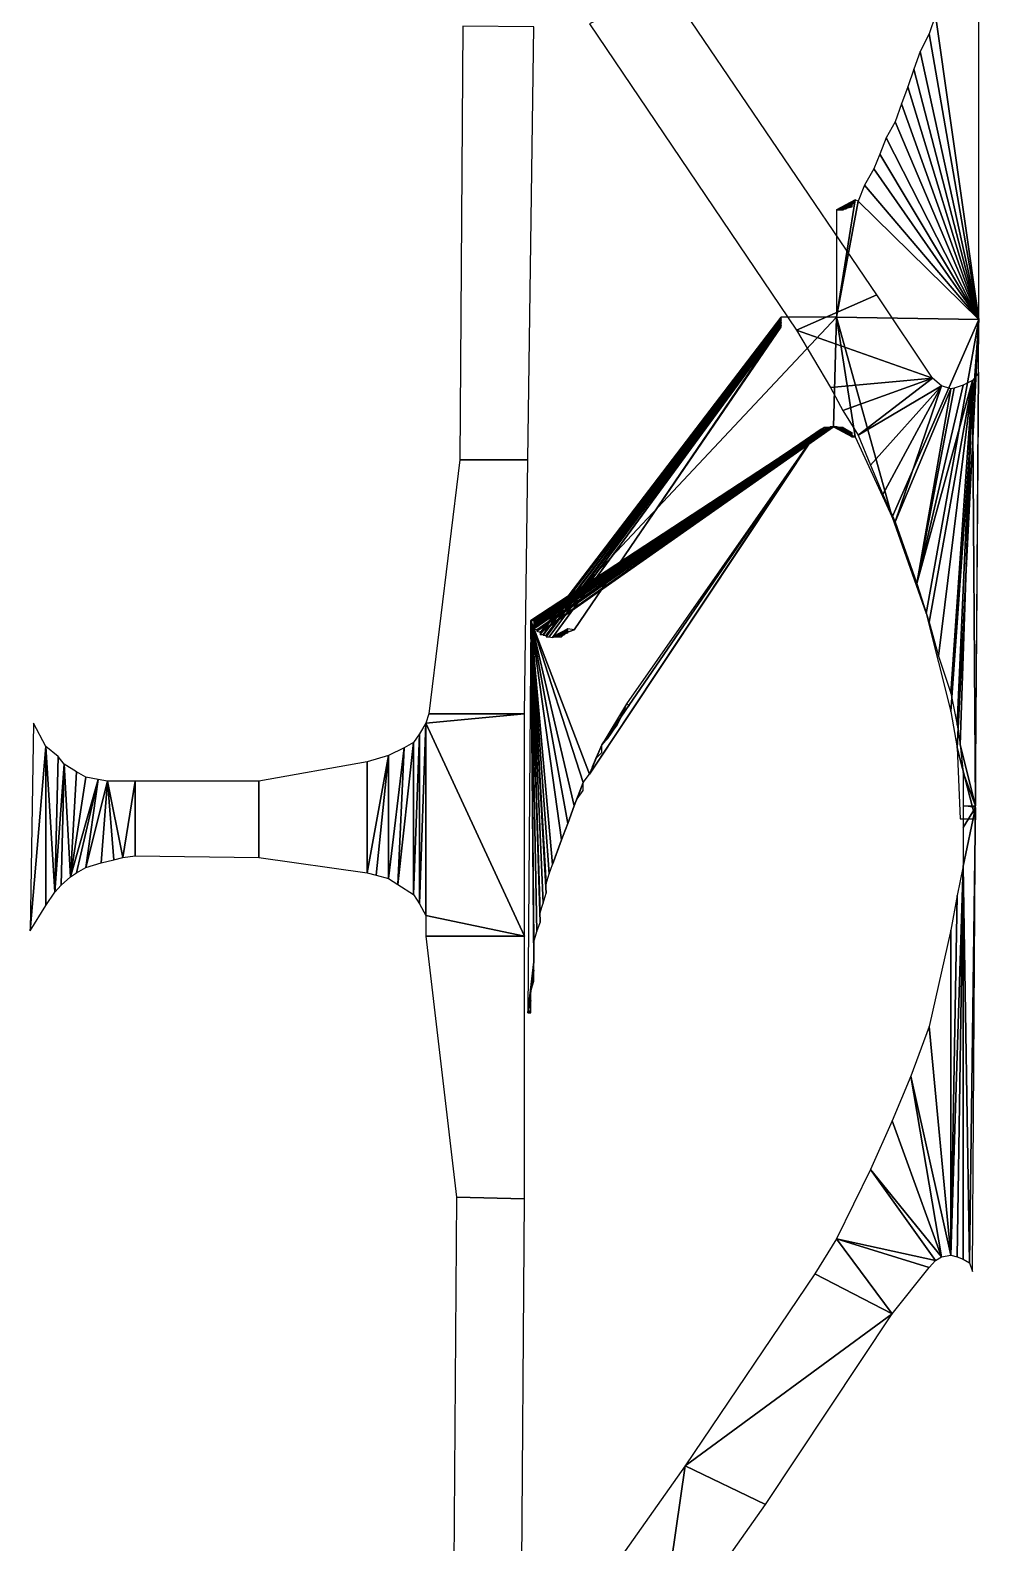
# Model space of a CAD drawing. Extents: x -35426928 to -35396732, y 11996534 to 12011444.
# Drawn here: x -35407484 to -35406256, y 12003824 to 12005782 of the extents above; entities that cross this region are included whole.
import ezdxf

# ---------------------------------------------------------------- set-up
doc = ezdxf.new("R2010")
doc.units = 0

msp = doc.modelspace()

# ---------------------------------------------------------------- linework, layer by layer
at = {"layer": 'mg_to_dxf', "color": 52}
for points in [[(-35406256, 12005408), (-35406256, 12005408), (-35406256, 12005888), (-35406312, 12005802)], [(-35406760, 12005791), (-35406492, 12005394), (-35406388, 12005440), (-35406660, 12005841)], [(-35406320, 12005778), (-35406320, 12005778), (-35406256, 12005408), (-35406312, 12005802)], [(-35406924, 12005788), (-35406928, 12005226), (-35406840, 12005226), (-35406832, 12005787)], [(-35406332, 12005755), (-35406332, 12005755), (-35406256, 12005408), (-35406320, 12005778)], [(-35406340, 12005732), (-35406340, 12005732), (-35406256, 12005408), (-35406332, 12005755)], [(-35406256, 12005408), (-35406256, 12005408), (-35406340, 12005732), (-35406348, 12005709)], [(-35406356, 12005687), (-35406356, 12005687), (-35406256, 12005408), (-35406348, 12005709)], [(-35406364, 12005664), (-35406364, 12005664), (-35406256, 12005408), (-35406356, 12005687)], [(-35406376, 12005643), (-35406376, 12005643), (-35406256, 12005408), (-35406364, 12005664)], [(-35406256, 12005408), (-35406256, 12005408), (-35406376, 12005643), (-35406384, 12005622)], [(-35406392, 12005603), (-35406392, 12005603), (-35406256, 12005408), (-35406384, 12005622)], [(-35406404, 12005582), (-35406404, 12005582), (-35406256, 12005408), (-35406392, 12005603)], [(-35406412, 12005561), (-35406412, 12005561), (-35406256, 12005408), (-35406404, 12005582)], [(-35406412, 12005561), (-35406412, 12005561), (-35406416, 12005563), (-35406440, 12005411)], [(-35406440, 12005411), (-35406440, 12005411), (-35406416, 12005563)], [(-35406440, 12005411), (-35406440, 12005411), (-35406416, 12005563), (-35406440, 12005550)], [(-35406440, 12005550), (-35406440, 12005550), (-35406416, 12005563)], [(-35406440, 12005550), (-35406440, 12005550), (-35406440, 12005550), (-35406416, 12005563)], [(-35406440, 12005550), (-35406440, 12005550), (-35406416, 12005563)], [(-35406440, 12005550), (-35406440, 12005550), (-35406440, 12005550), (-35406416, 12005563)], [(-35406440, 12005550), (-35406440, 12005550), (-35406416, 12005561), (-35406416, 12005563)], [(-35406440, 12005550), (-35406440, 12005550), (-35406440, 12005550), (-35406416, 12005561)], [(-35406440, 12005550), (-35406440, 12005550), (-35406416, 12005561)], [(-35406440, 12005550), (-35406440, 12005550), (-35406440, 12005550), (-35406416, 12005561)], [(-35406440, 12005550), (-35406440, 12005550), (-35406416, 12005561)], [(-35406440, 12005550), (-35406440, 12005550), (-35406440, 12005550), (-35406416, 12005561)], [(-35406440, 12005550), (-35406440, 12005550), (-35406416, 12005561)], [(-35406440, 12005550), (-35406440, 12005550), (-35406436, 12005550), (-35406416, 12005561)], [(-35406440, 12005411), (-35406440, 12005411), (-35406256, 12005408), (-35406412, 12005561)], [(-35406436, 12005550), (-35406436, 12005550), (-35406416, 12005561)], [(-35406436, 12005550), (-35406436, 12005550), (-35406436, 12005550), (-35406416, 12005561)], [(-35406436, 12005550), (-35406436, 12005550), (-35406416, 12005561)], [(-35406436, 12005550), (-35406436, 12005550), (-35406436, 12005550), (-35406416, 12005561)], [(-35406436, 12005550), (-35406436, 12005550), (-35406416, 12005561)], [(-35406436, 12005550), (-35406436, 12005550), (-35406436, 12005550), (-35406416, 12005561)], [(-35406436, 12005550), (-35406436, 12005550), (-35406416, 12005561)], [(-35406436, 12005550), (-35406436, 12005550), (-35406436, 12005550), (-35406416, 12005561)], [(-35406436, 12005550), (-35406436, 12005550), (-35406416, 12005560), (-35406416, 12005561)], [(-35406436, 12005550), (-35406436, 12005550), (-35406432, 12005550), (-35406416, 12005560)], [(-35406432, 12005550), (-35406432, 12005550), (-35406416, 12005560)], [(-35406432, 12005550), (-35406432, 12005550), (-35406432, 12005550), (-35406416, 12005560)], [(-35406432, 12005550), (-35406432, 12005550), (-35406416, 12005560), (-35406420, 12005560)], [(-35406432, 12005550), (-35406432, 12005550), (-35406432, 12005550), (-35406420, 12005560)], [(-35406432, 12005550), (-35406432, 12005550), (-35406420, 12005560)], [(-35406432, 12005550), (-35406432, 12005550), (-35406432, 12005550), (-35406420, 12005560)], [(-35406432, 12005550), (-35406432, 12005550), (-35406420, 12005560)], [(-35406432, 12005550), (-35406432, 12005550), (-35406432, 12005550), (-35406420, 12005560)], [(-35406432, 12005550), (-35406432, 12005550), (-35406420, 12005560)], [(-35406432, 12005550), (-35406432, 12005550), (-35406420, 12005560), (-35406432, 12005551)], [(-35406432, 12005551), (-35406432, 12005551), (-35406420, 12005558), (-35406420, 12005560)], [(-35406432, 12005551), (-35406432, 12005551), (-35406432, 12005551), (-35406420, 12005558)], [(-35406432, 12005551), (-35406432, 12005551), (-35406432, 12005551), (-35406420, 12005558)], [(-35406432, 12005551), (-35406432, 12005551), (-35406420, 12005558)], [(-35406432, 12005551), (-35406432, 12005551), (-35406432, 12005551), (-35406420, 12005558)], [(-35406432, 12005551), (-35406432, 12005551), (-35406420, 12005558)], [(-35406432, 12005551), (-35406432, 12005551), (-35406432, 12005551), (-35406420, 12005558)], [(-35406432, 12005551), (-35406432, 12005551), (-35406420, 12005558)], [(-35406432, 12005551), (-35406432, 12005551), (-35406432, 12005551), (-35406420, 12005558)], [(-35406432, 12005551), (-35406432, 12005551), (-35406420, 12005558)], [(-35406432, 12005551), (-35406432, 12005551), (-35406432, 12005551), (-35406420, 12005558)], [(-35406432, 12005551), (-35406432, 12005551), (-35406420, 12005558)], [(-35406432, 12005551), (-35406432, 12005551), (-35406432, 12005551), (-35406420, 12005558)], [(-35406432, 12005551), (-35406432, 12005551), (-35406420, 12005558)], [(-35406432, 12005551), (-35406432, 12005551), (-35406432, 12005551), (-35406420, 12005558)], [(-35406432, 12005551), (-35406432, 12005551), (-35406420, 12005558)], [(-35406432, 12005551), (-35406432, 12005551), (-35406432, 12005551), (-35406420, 12005558)], [(-35406432, 12005551), (-35406432, 12005551), (-35406420, 12005557), (-35406420, 12005558)], [(-35406432, 12005551), (-35406432, 12005551), (-35406428, 12005551), (-35406420, 12005557)], [(-35406428, 12005551), (-35406428, 12005551), (-35406420, 12005557)], [(-35406428, 12005551), (-35406428, 12005551), (-35406428, 12005551), (-35406420, 12005557)], [(-35406428, 12005551), (-35406428, 12005551), (-35406420, 12005557)], [(-35406428, 12005551), (-35406428, 12005551), (-35406428, 12005551), (-35406420, 12005557)], [(-35406428, 12005551), (-35406428, 12005551), (-35406420, 12005557)], [(-35406428, 12005551), (-35406428, 12005551), (-35406428, 12005551), (-35406420, 12005557)], [(-35406428, 12005551), (-35406428, 12005551), (-35406420, 12005557)], [(-35406428, 12005551), (-35406428, 12005551), (-35406428, 12005551), (-35406420, 12005557)], [(-35406428, 12005551), (-35406428, 12005551), (-35406420, 12005557)], [(-35406428, 12005551), (-35406428, 12005551), (-35406420, 12005557), (-35406428, 12005553)], [(-35406428, 12005553), (-35406428, 12005553), (-35406420, 12005557)], [(-35406428, 12005553), (-35406428, 12005553), (-35406428, 12005553), (-35406420, 12005557)], [(-35406428, 12005553), (-35406428, 12005553), (-35406420, 12005557)], [(-35406428, 12005553), (-35406428, 12005553), (-35406428, 12005553), (-35406420, 12005557)], [(-35406428, 12005553), (-35406428, 12005553), (-35406420, 12005557)], [(-35406428, 12005553), (-35406428, 12005553), (-35406428, 12005553), (-35406420, 12005557)], [(-35406428, 12005553), (-35406428, 12005553), (-35406420, 12005556), (-35406420, 12005557)], [(-35406428, 12005553), (-35406428, 12005553), (-35406428, 12005553), (-35406420, 12005556)], [(-35406428, 12005553), (-35406428, 12005553), (-35406420, 12005556)], [(-35406428, 12005553), (-35406428, 12005553), (-35406428, 12005553), (-35406420, 12005556)], [(-35406428, 12005553), (-35406428, 12005553), (-35406420, 12005556)], [(-35406428, 12005553), (-35406428, 12005553), (-35406428, 12005553), (-35406420, 12005556)], [(-35406428, 12005553), (-35406428, 12005553), (-35406420, 12005556)], [(-35406428, 12005553), (-35406428, 12005553), (-35406424, 12005553), (-35406420, 12005556)], [(-35406424, 12005553), (-35406424, 12005553), (-35406420, 12005556)], [(-35406424, 12005553), (-35406424, 12005553), (-35406424, 12005553), (-35406420, 12005556)], [(-35406424, 12005553), (-35406424, 12005553), (-35406420, 12005556)], [(-35406424, 12005553), (-35406424, 12005553), (-35406424, 12005553), (-35406420, 12005556)], [(-35406424, 12005553), (-35406424, 12005553), (-35406420, 12005556)], [(-35406424, 12005553), (-35406424, 12005553), (-35406424, 12005553), (-35406420, 12005556)], [(-35406424, 12005553), (-35406424, 12005553), (-35406420, 12005556)], [(-35406424, 12005553), (-35406424, 12005553), (-35406424, 12005553), (-35406420, 12005556)], [(-35406424, 12005553), (-35406424, 12005553), (-35406420, 12005556)], [(-35406424, 12005553), (-35406424, 12005553), (-35406420, 12005554), (-35406420, 12005556)], [(-35406420, 12005558), (-35406420, 12005558), (-35406420, 12005560)], [(-35406424, 12005553), (-35406424, 12005553), (-35406420, 12005554), (-35406424, 12005554)], [(-35406424, 12005554), (-35406424, 12005554), (-35406424, 12005554), (-35406420, 12005554)], [(-35406424, 12005554), (-35406424, 12005554), (-35406424, 12005554), (-35406420, 12005554)], [(-35406424, 12005554), (-35406424, 12005554), (-35406424, 12005554)], [(-35406424, 12005554), (-35406424, 12005554), (-35406424, 12005554)], [(-35406424, 12005554), (-35406424, 12005554), (-35406424, 12005554)], [(-35406424, 12005554), (-35406424, 12005554), (-35406424, 12005554)], [(-35406316, 12005332), (-35406316, 12005332), (-35406388, 12005440), (-35406492, 12005394)], [(-35406824, 12005002), (-35406824, 12005002), (-35406444, 12005269), (-35406440, 12005411)], [(-35406824, 12005002), (-35406824, 12005002), (-35406824, 12005002), (-35406440, 12005411)], [(-35406824, 12005002), (-35406824, 12005002), (-35406440, 12005411), (-35406512, 12005411)], [(-35406824, 12005002), (-35406824, 12005002), (-35406824, 12005002), (-35406512, 12005411)], [(-35406824, 12005002), (-35406824, 12005002), (-35406512, 12005411)], [(-35406824, 12005002), (-35406824, 12005002), (-35406824, 12005002), (-35406512, 12005411)], [(-35406824, 12005002), (-35406824, 12005002), (-35406512, 12005411)], [(-35406824, 12005002), (-35406824, 12005002), (-35406824, 12005002), (-35406512, 12005411)], [(-35406824, 12005002), (-35406824, 12005002), (-35406512, 12005411)], [(-35406824, 12005002), (-35406824, 12005002), (-35406824, 12005002), (-35406512, 12005411)], [(-35406824, 12005002), (-35406824, 12005002), (-35406512, 12005411)], [(-35406824, 12005002), (-35406824, 12005002), (-35406824, 12005002), (-35406512, 12005411)], [(-35406824, 12005002), (-35406824, 12005002), (-35406512, 12005409), (-35406512, 12005411)], [(-35406824, 12005002), (-35406824, 12005002), (-35406824, 12005002), (-35406512, 12005409)], [(-35406824, 12005002), (-35406824, 12005002), (-35406512, 12005409)], [(-35406824, 12005002), (-35406824, 12005002), (-35406824, 12005000), (-35406512, 12005409)], [(-35406824, 12005000), (-35406824, 12005000), (-35406512, 12005409)], [(-35406824, 12005000), (-35406824, 12005000), (-35406824, 12005000), (-35406512, 12005409)], [(-35406824, 12005000), (-35406824, 12005000), (-35406512, 12005409)], [(-35406824, 12005000), (-35406824, 12005000), (-35406824, 12005000), (-35406512, 12005409)], [(-35406824, 12005000), (-35406824, 12005000), (-35406512, 12005409)], [(-35406824, 12005000), (-35406824, 12005000), (-35406824, 12005000), (-35406512, 12005409)], [(-35406824, 12005000), (-35406824, 12005000), (-35406512, 12005409)], [(-35406824, 12005000), (-35406824, 12005000), (-35406824, 12005000), (-35406512, 12005409)], [(-35406824, 12005000), (-35406824, 12005000), (-35406512, 12005408), (-35406512, 12005409)], [(-35406824, 12005000), (-35406824, 12005000), (-35406824, 12005000), (-35406512, 12005408)], [(-35406824, 12005000), (-35406824, 12005000), (-35406512, 12005408)], [(-35406824, 12005000), (-35406824, 12005000), (-35406820, 12005000), (-35406512, 12005408)], [(-35406820, 12005000), (-35406820, 12005000), (-35406512, 12005408)], [(-35406820, 12005000), (-35406820, 12005000), (-35406820, 12005000), (-35406512, 12005408)], [(-35406820, 12005000), (-35406820, 12005000), (-35406512, 12005408)], [(-35406820, 12005000), (-35406820, 12005000), (-35406820, 12005000), (-35406512, 12005408)], [(-35406820, 12005000), (-35406820, 12005000), (-35406512, 12005408)], [(-35406820, 12005000), (-35406820, 12005000), (-35406820, 12005000), (-35406512, 12005408)], [(-35406820, 12005000), (-35406820, 12005000), (-35406512, 12005408)], [(-35406820, 12005000), (-35406820, 12005000), (-35406820, 12005000), (-35406512, 12005408)], [(-35406820, 12005000), (-35406820, 12005000), (-35406512, 12005408)], [(-35406820, 12005000), (-35406820, 12005000), (-35406820, 12005000), (-35406512, 12005408)], [(-35406820, 12005000), (-35406820, 12005000), (-35406512, 12005407), (-35406512, 12005408)], [(-35406820, 12005000), (-35406820, 12005000), (-35406820, 12004999), (-35406512, 12005407)], [(-35406820, 12004999), (-35406820, 12004999), (-35406512, 12005407)], [(-35406820, 12004999), (-35406820, 12004999), (-35406820, 12004999), (-35406512, 12005407)], [(-35406820, 12004999), (-35406820, 12004999), (-35406512, 12005407)], [(-35406820, 12004999), (-35406820, 12004999), (-35406820, 12004999), (-35406512, 12005407)], [(-35406820, 12004999), (-35406820, 12004999), (-35406512, 12005407)], [(-35406820, 12004999), (-35406820, 12004999), (-35406820, 12004999), (-35406512, 12005407)], [(-35406820, 12004999), (-35406820, 12004999), (-35406512, 12005407)], [(-35406820, 12004999), (-35406820, 12004999), (-35406820, 12004999), (-35406512, 12005407)], [(-35406820, 12004999), (-35406820, 12004999), (-35406512, 12005407)], [(-35406820, 12004999), (-35406820, 12004999), (-35406820, 12004999), (-35406512, 12005407)], [(-35406820, 12004999), (-35406820, 12004999), (-35406512, 12005405), (-35406512, 12005407)], [(-35406820, 12004999), (-35406820, 12004999), (-35406816, 12004999), (-35406512, 12005405)], [(-35406816, 12004999), (-35406816, 12004999), (-35406512, 12005405)], [(-35406816, 12004999), (-35406816, 12004999), (-35406816, 12004999), (-35406512, 12005405)], [(-35406816, 12004999), (-35406816, 12004999), (-35406512, 12005405)], [(-35406816, 12004999), (-35406816, 12004999), (-35406816, 12004999), (-35406512, 12005405)], [(-35406816, 12004999), (-35406816, 12004999), (-35406512, 12005405)], [(-35406816, 12004999), (-35406816, 12004999), (-35406816, 12004999), (-35406512, 12005405)], [(-35406816, 12004999), (-35406816, 12004999), (-35406512, 12005405)], [(-35406816, 12004999), (-35406816, 12004999), (-35406816, 12004999), (-35406512, 12005405)], [(-35406816, 12004999), (-35406816, 12004999), (-35406512, 12005404), (-35406512, 12005405)], [(-35406816, 12004999), (-35406816, 12004999), (-35406816, 12004997), (-35406512, 12005404)], [(-35406816, 12004997), (-35406816, 12004997), (-35406512, 12005404)], [(-35406816, 12004997), (-35406816, 12004997), (-35406816, 12004997), (-35406512, 12005404)], [(-35406816, 12004997), (-35406816, 12004997), (-35406512, 12005404)], [(-35406816, 12004997), (-35406816, 12004997), (-35406816, 12004997), (-35406512, 12005404)], [(-35406816, 12004997), (-35406816, 12004997), (-35406512, 12005404)], [(-35406816, 12004997), (-35406816, 12004997), (-35406816, 12004997), (-35406512, 12005404)], [(-35406816, 12004997), (-35406816, 12004997), (-35406512, 12005404)], [(-35406816, 12004997), (-35406816, 12004997), (-35406816, 12004997), (-35406512, 12005404)], [(-35406816, 12004997), (-35406816, 12004997), (-35406512, 12005404)], [(-35406816, 12004997), (-35406816, 12004997), (-35406816, 12004997), (-35406512, 12005404)], [(-35406816, 12004997), (-35406816, 12004997), (-35406512, 12005404)], [(-35406816, 12004997), (-35406816, 12004997), (-35406816, 12004997), (-35406512, 12005404)], [(-35406816, 12004997), (-35406816, 12004997), (-35406512, 12005403), (-35406512, 12005404)], [(-35406816, 12004997), (-35406816, 12004997), (-35406816, 12004997), (-35406512, 12005403)], [(-35406816, 12004997), (-35406816, 12004997), (-35406512, 12005403)], [(-35406816, 12004997), (-35406816, 12004997), (-35406816, 12004997), (-35406512, 12005403)], [(-35406816, 12004997), (-35406816, 12004997), (-35406512, 12005403)], [(-35406816, 12004997), (-35406816, 12004997), (-35406816, 12004997), (-35406512, 12005403)], [(-35406816, 12004997), (-35406816, 12004997), (-35406512, 12005403)], [(-35406816, 12004997), (-35406816, 12004997), (-35406812, 12004997), (-35406512, 12005403)], [(-35406812, 12004997), (-35406812, 12004997), (-35406512, 12005403)], [(-35406812, 12004997), (-35406812, 12004997), (-35406812, 12004997), (-35406512, 12005403)], [(-35406812, 12004997), (-35406812, 12004997), (-35406512, 12005403)], [(-35406812, 12004997), (-35406812, 12004997), (-35406812, 12004997), (-35406512, 12005403)], [(-35406812, 12004997), (-35406812, 12004997), (-35406512, 12005401), (-35406512, 12005403)], [(-35406812, 12004997), (-35406812, 12004997), (-35406812, 12004997), (-35406512, 12005401)], [(-35406812, 12004997), (-35406812, 12004997), (-35406512, 12005401)], [(-35406812, 12004997), (-35406812, 12004997), (-35406812, 12004997), (-35406512, 12005401)], [(-35406812, 12004997), (-35406812, 12004997), (-35406512, 12005401)], [(-35406812, 12004997), (-35406812, 12004997), (-35406808, 12004996), (-35406512, 12005401)], [(-35406808, 12004996), (-35406808, 12004996), (-35406512, 12005401)], [(-35406808, 12004996), (-35406808, 12004996), (-35406808, 12004996), (-35406512, 12005401)], [(-35406808, 12004996), (-35406808, 12004996), (-35406512, 12005401)], [(-35406808, 12004996), (-35406808, 12004996), (-35406808, 12004996), (-35406512, 12005401)], [(-35406808, 12004996), (-35406808, 12004996), (-35406512, 12005401)], [(-35406808, 12004996), (-35406808, 12004996), (-35406808, 12004996), (-35406512, 12005401)], [(-35406808, 12004996), (-35406808, 12004996), (-35406512, 12005401)], [(-35406808, 12004996), (-35406808, 12004996), (-35406808, 12004996), (-35406512, 12005401)], [(-35406808, 12004996), (-35406808, 12004996), (-35406512, 12005400), (-35406512, 12005401)], [(-35406808, 12004996), (-35406808, 12004996), (-35406808, 12004996), (-35406512, 12005400)], [(-35406808, 12004996), (-35406808, 12004996), (-35406512, 12005400)], [(-35406808, 12004996), (-35406808, 12004996), (-35406808, 12004996), (-35406512, 12005400)], [(-35406808, 12004996), (-35406808, 12004996), (-35406808, 12004996), (-35406512, 12005400)], [(-35406808, 12004996), (-35406808, 12004996), (-35406780, 12005006), (-35406512, 12005400)], [(-35406780, 12005006), (-35406780, 12005006), (-35406512, 12005398), (-35406512, 12005400)], [(-35406416, 12005256), (-35406416, 12005256), (-35406440, 12005411), (-35406444, 12005269)], [(-35406416, 12005256), (-35406416, 12005256), (-35406368, 12005152), (-35406440, 12005411)], [(-35406368, 12005152), (-35406368, 12005152), (-35406256, 12005408), (-35406440, 12005411)], [(-35406368, 12005152), (-35406368, 12005152), (-35406324, 12005027), (-35406256, 12005408)], [(-35406324, 12005027), (-35406324, 12005027), (-35406292, 12004900), (-35406256, 12005408)], [(-35406292, 12004900), (-35406292, 12004900), (-35406284, 12004853), (-35406256, 12005408)], [(-35406284, 12004853), (-35406284, 12004853), (-35406260, 12004761), (-35406256, 12005408)], [(-35406316, 12005332), (-35406316, 12005332), (-35406492, 12005394), (-35406448, 12005320)], [(-35406432, 12005290), (-35406432, 12005290), (-35406316, 12005332), (-35406448, 12005320)], [(-35406316, 12005332), (-35406316, 12005332), (-35406432, 12005290), (-35406412, 12005258)], [(-35406304, 12005322), (-35406304, 12005322), (-35406316, 12005332), (-35406412, 12005258)], [(-35406304, 12005322), (-35406304, 12005322), (-35406412, 12005258), (-35406396, 12005219)], [(-35406304, 12005322), (-35406304, 12005322), (-35406396, 12005219), (-35406380, 12005181)], [(-35406364, 12005146), (-35406364, 12005146), (-35406304, 12005322), (-35406380, 12005181)], [(-35406292, 12005318), (-35406292, 12005318), (-35406304, 12005322), (-35406364, 12005146)], [(-35406264, 12005329), (-35406264, 12005329), (-35406276, 12005323), (-35406336, 12005066)], [(-35406264, 12005329), (-35406264, 12005329), (-35406336, 12005066), (-35406320, 12005016)], [(-35406276, 12005323), (-35406276, 12005323), (-35406288, 12005319), (-35406336, 12005066)], [(-35406264, 12005329), (-35406264, 12005329), (-35406320, 12005016), (-35406308, 12004972)], [(-35406264, 12005329), (-35406264, 12005329), (-35406308, 12004972), (-35406292, 12004924)], [(-35406264, 12005329), (-35406264, 12005329), (-35406292, 12004924), (-35406284, 12004883)], [(-35406284, 12004883), (-35406284, 12004883), (-35406280, 12004857), (-35406264, 12005329)], [(-35406260, 12004778), (-35406260, 12004778), (-35406264, 12005329), (-35406280, 12004857)], [(-35406264, 12005329), (-35406264, 12005329), (-35406260, 12004778), (-35406256, 12005339)], [(-35406292, 12005318), (-35406292, 12005318), (-35406364, 12005146), (-35406336, 12005066)], [(-35406288, 12005319), (-35406288, 12005319), (-35406292, 12005318), (-35406336, 12005066)], [(-35406832, 12005007), (-35406832, 12005007), (-35406456, 12005266), (-35406456, 12005268)], [(-35406832, 12005007), (-35406832, 12005007), (-35406828, 12005006), (-35406456, 12005268)], [(-35406832, 12005010), (-35406832, 12005010), (-35406460, 12005265), (-35406460, 12005266)], [(-35406832, 12005010), (-35406832, 12005010), (-35406832, 12005009), (-35406460, 12005266)], [(-35406832, 12005009), (-35406832, 12005009), (-35406460, 12005266)], [(-35406832, 12005009), (-35406832, 12005009), (-35406832, 12005009), (-35406460, 12005266)], [(-35406832, 12005009), (-35406832, 12005009), (-35406460, 12005266)], [(-35406832, 12005009), (-35406832, 12005009), (-35406832, 12005009), (-35406460, 12005266)], [(-35406832, 12005009), (-35406832, 12005009), (-35406460, 12005266)], [(-35406832, 12005009), (-35406832, 12005009), (-35406832, 12005009), (-35406460, 12005266)], [(-35406832, 12005009), (-35406832, 12005009), (-35406460, 12005266)], [(-35406832, 12005009), (-35406832, 12005009), (-35406832, 12005009), (-35406460, 12005266)], [(-35406832, 12005009), (-35406832, 12005009), (-35406460, 12005266)], [(-35406832, 12005009), (-35406832, 12005009), (-35406832, 12005009), (-35406460, 12005266)], [(-35406832, 12005009), (-35406832, 12005009), (-35406456, 12005266), (-35406460, 12005266)], [(-35406832, 12005009), (-35406832, 12005009), (-35406832, 12005009), (-35406460, 12005266)], [(-35406832, 12005009), (-35406832, 12005009), (-35406456, 12005266)], [(-35406832, 12005009), (-35406832, 12005009), (-35406832, 12005007), (-35406456, 12005266)], [(-35406832, 12005007), (-35406832, 12005007), (-35406456, 12005266)], [(-35406832, 12005007), (-35406832, 12005007), (-35406832, 12005007), (-35406456, 12005266)], [(-35406832, 12005007), (-35406832, 12005007), (-35406456, 12005266)], [(-35406832, 12005007), (-35406832, 12005007), (-35406832, 12005007), (-35406456, 12005266)], [(-35406832, 12005007), (-35406832, 12005007), (-35406456, 12005266)], [(-35406832, 12005007), (-35406832, 12005007), (-35406832, 12005007), (-35406456, 12005266)], [(-35406832, 12005007), (-35406832, 12005007), (-35406456, 12005266)], [(-35406832, 12005007), (-35406832, 12005007), (-35406832, 12005007), (-35406456, 12005266)], [(-35406832, 12005007), (-35406832, 12005007), (-35406456, 12005266)], [(-35406832, 12005007), (-35406832, 12005007), (-35406832, 12005007), (-35406456, 12005266)], [(-35406832, 12005011), (-35406832, 12005011), (-35406460, 12005263), (-35406460, 12005265)], [(-35406832, 12005011), (-35406832, 12005011), (-35406832, 12005011), (-35406460, 12005265)], [(-35406832, 12005011), (-35406832, 12005011), (-35406460, 12005265)], [(-35406832, 12005011), (-35406832, 12005011), (-35406832, 12005011), (-35406460, 12005265)], [(-35406832, 12005011), (-35406832, 12005011), (-35406460, 12005265)], [(-35406832, 12005011), (-35406832, 12005011), (-35406832, 12005011), (-35406460, 12005265)], [(-35406832, 12005011), (-35406832, 12005011), (-35406460, 12005265)], [(-35406832, 12005011), (-35406832, 12005011), (-35406832, 12005011), (-35406460, 12005265)], [(-35406832, 12005010), (-35406832, 12005010), (-35406460, 12005265)], [(-35406832, 12005011), (-35406832, 12005011), (-35406832, 12005010), (-35406460, 12005265)], [(-35406832, 12005010), (-35406832, 12005010), (-35406460, 12005265)], [(-35406832, 12005010), (-35406832, 12005010), (-35406832, 12005010), (-35406460, 12005265)], [(-35406832, 12005010), (-35406832, 12005010), (-35406460, 12005265)], [(-35406832, 12005010), (-35406832, 12005010), (-35406832, 12005010), (-35406460, 12005265)], [(-35406832, 12005010), (-35406832, 12005010), (-35406460, 12005265)], [(-35406832, 12005010), (-35406832, 12005010), (-35406832, 12005010), (-35406460, 12005265)], [(-35406832, 12005010), (-35406832, 12005010), (-35406460, 12005265)], [(-35406832, 12005010), (-35406832, 12005010), (-35406832, 12005010), (-35406460, 12005265)], [(-35406832, 12005010), (-35406832, 12005010), (-35406460, 12005265)], [(-35406832, 12005010), (-35406832, 12005010), (-35406832, 12005010), (-35406460, 12005265)], [(-35406832, 12005010), (-35406832, 12005010), (-35406460, 12005265)], [(-35406832, 12005010), (-35406832, 12005010), (-35406832, 12005010), (-35406460, 12005265)], [(-35406832, 12005014), (-35406832, 12005014), (-35406464, 12005262), (-35406464, 12005263)], [(-35406832, 12005013), (-35406832, 12005013), (-35406460, 12005263), (-35406464, 12005263)], [(-35406832, 12005014), (-35406832, 12005014), (-35406832, 12005013), (-35406464, 12005263)], [(-35406832, 12005013), (-35406832, 12005013), (-35406832, 12005013), (-35406464, 12005263)], [(-35406832, 12005013), (-35406832, 12005013), (-35406460, 12005263)], [(-35406832, 12005013), (-35406832, 12005013), (-35406832, 12005013), (-35406460, 12005263)], [(-35406832, 12005013), (-35406832, 12005013), (-35406460, 12005263)], [(-35406832, 12005013), (-35406832, 12005013), (-35406832, 12005013), (-35406460, 12005263)], [(-35406832, 12005013), (-35406832, 12005013), (-35406460, 12005263)], [(-35406832, 12005013), (-35406832, 12005013), (-35406832, 12005013), (-35406460, 12005263)], [(-35406832, 12005013), (-35406832, 12005013), (-35406460, 12005263)], [(-35406832, 12005013), (-35406832, 12005013), (-35406832, 12005013), (-35406460, 12005263)], [(-35406832, 12005013), (-35406832, 12005013), (-35406460, 12005263)], [(-35406832, 12005013), (-35406832, 12005013), (-35406832, 12005013), (-35406460, 12005263)], [(-35406832, 12005013), (-35406832, 12005013), (-35406460, 12005263)], [(-35406832, 12005013), (-35406832, 12005013), (-35406832, 12005011), (-35406460, 12005263)], [(-35406832, 12005011), (-35406832, 12005011), (-35406460, 12005263)], [(-35406832, 12005011), (-35406832, 12005011), (-35406832, 12005011), (-35406460, 12005263)], [(-35406832, 12005016), (-35406832, 12005016), (-35406464, 12005261), (-35406464, 12005262)], [(-35406832, 12005016), (-35406832, 12005016), (-35406464, 12005262)], [(-35406832, 12005016), (-35406832, 12005016), (-35406832, 12005016), (-35406464, 12005262)], [(-35406832, 12005016), (-35406832, 12005016), (-35406464, 12005262)], [(-35406832, 12005016), (-35406832, 12005016), (-35406832, 12005014), (-35406464, 12005262)], [(-35406832, 12005014), (-35406832, 12005014), (-35406464, 12005262)], [(-35406832, 12005014), (-35406832, 12005014), (-35406832, 12005014), (-35406464, 12005262)], [(-35406832, 12005014), (-35406832, 12005014), (-35406464, 12005262)], [(-35406832, 12005014), (-35406832, 12005014), (-35406832, 12005014), (-35406464, 12005262)], [(-35406832, 12005014), (-35406832, 12005014), (-35406464, 12005262)], [(-35406832, 12005014), (-35406832, 12005014), (-35406832, 12005014), (-35406464, 12005262)], [(-35406832, 12005014), (-35406832, 12005014), (-35406464, 12005262)], [(-35406832, 12005014), (-35406832, 12005014), (-35406832, 12005014), (-35406464, 12005262)], [(-35406828, 12005004), (-35406828, 12005004), (-35406448, 12005268), (-35406448, 12005269)], [(-35406828, 12005004), (-35406828, 12005004), (-35406448, 12005269)], [(-35406828, 12005004), (-35406828, 12005004), (-35406824, 12005003), (-35406448, 12005269)], [(-35406828, 12005006), (-35406828, 12005006), (-35406456, 12005268)], [(-35406828, 12005006), (-35406828, 12005006), (-35406828, 12005006), (-35406456, 12005268)], [(-35406828, 12005006), (-35406828, 12005006), (-35406456, 12005268)], [(-35406828, 12005006), (-35406828, 12005006), (-35406828, 12005006), (-35406456, 12005268)], [(-35406828, 12005006), (-35406828, 12005006), (-35406452, 12005268), (-35406456, 12005268)], [(-35406828, 12005006), (-35406828, 12005006), (-35406828, 12005006), (-35406456, 12005268)], [(-35406828, 12005006), (-35406828, 12005006), (-35406452, 12005268)], [(-35406828, 12005006), (-35406828, 12005006), (-35406828, 12005006), (-35406452, 12005268)], [(-35406828, 12005006), (-35406828, 12005006), (-35406452, 12005268)], [(-35406828, 12005006), (-35406828, 12005006), (-35406828, 12005006), (-35406452, 12005268)], [(-35406828, 12005006), (-35406828, 12005006), (-35406452, 12005268)], [(-35406828, 12005006), (-35406828, 12005006), (-35406828, 12005006), (-35406452, 12005268)], [(-35406828, 12005006), (-35406828, 12005006), (-35406452, 12005268)], [(-35406828, 12005006), (-35406828, 12005006), (-35406828, 12005004), (-35406452, 12005268)], [(-35406828, 12005004), (-35406828, 12005004), (-35406452, 12005268)], [(-35406828, 12005004), (-35406828, 12005004), (-35406828, 12005004), (-35406452, 12005268)], [(-35406828, 12005004), (-35406828, 12005004), (-35406452, 12005268)], [(-35406828, 12005004), (-35406828, 12005004), (-35406828, 12005004), (-35406452, 12005268)], [(-35406828, 12005004), (-35406828, 12005004), (-35406452, 12005268)], [(-35406828, 12005004), (-35406828, 12005004), (-35406828, 12005004), (-35406452, 12005268)], [(-35406828, 12005004), (-35406828, 12005004), (-35406452, 12005268)], [(-35406828, 12005004), (-35406828, 12005004), (-35406828, 12005004), (-35406452, 12005268)], [(-35406828, 12005004), (-35406828, 12005004), (-35406448, 12005268), (-35406452, 12005268)], [(-35406828, 12005004), (-35406828, 12005004), (-35406828, 12005004), (-35406452, 12005268)], [(-35406828, 12005004), (-35406828, 12005004), (-35406448, 12005268)], [(-35406828, 12005004), (-35406828, 12005004), (-35406828, 12005004), (-35406448, 12005268)], [(-35406828, 12005004), (-35406828, 12005004), (-35406828, 12005004), (-35406448, 12005268)], [(-35406824, 12005003), (-35406824, 12005003), (-35406448, 12005269)], [(-35406824, 12005003), (-35406824, 12005003), (-35406824, 12005003), (-35406448, 12005269)], [(-35406824, 12005003), (-35406824, 12005003), (-35406448, 12005269)], [(-35406824, 12005003), (-35406824, 12005003), (-35406824, 12005003), (-35406448, 12005269)], [(-35406824, 12005003), (-35406824, 12005003), (-35406448, 12005269)], [(-35406824, 12005003), (-35406824, 12005003), (-35406824, 12005003), (-35406448, 12005269)], [(-35406824, 12005003), (-35406824, 12005003), (-35406448, 12005269)], [(-35406824, 12005003), (-35406824, 12005003), (-35406824, 12005003), (-35406448, 12005269)], [(-35406824, 12005003), (-35406824, 12005003), (-35406448, 12005269)], [(-35406824, 12005003), (-35406824, 12005003), (-35406824, 12005003), (-35406448, 12005269)], [(-35406824, 12005003), (-35406824, 12005003), (-35406448, 12005269)], [(-35406824, 12005003), (-35406824, 12005003), (-35406824, 12005003), (-35406448, 12005269)], [(-35406824, 12005003), (-35406824, 12005003), (-35406444, 12005269), (-35406448, 12005269)], [(-35406824, 12005003), (-35406824, 12005003), (-35406824, 12005003), (-35406448, 12005269)], [(-35406824, 12005003), (-35406824, 12005003), (-35406444, 12005269)], [(-35406824, 12005003), (-35406824, 12005003), (-35406824, 12005003), (-35406444, 12005269)], [(-35406824, 12005003), (-35406824, 12005003), (-35406444, 12005269)], [(-35406824, 12005003), (-35406824, 12005003), (-35406824, 12005002), (-35406444, 12005269)], [(-35406824, 12005002), (-35406824, 12005002), (-35406444, 12005269)], [(-35406824, 12005002), (-35406824, 12005002), (-35406824, 12005002), (-35406444, 12005269)], [(-35406824, 12005002), (-35406824, 12005002), (-35406444, 12005269)], [(-35406824, 12005002), (-35406824, 12005002), (-35406824, 12005002), (-35406444, 12005269)], [(-35406416, 12005256), (-35406416, 12005256), (-35406444, 12005269), (-35406420, 12005256)], [(-35406420, 12005256), (-35406420, 12005256), (-35406420, 12005256), (-35406444, 12005269)], [(-35406420, 12005256), (-35406420, 12005256), (-35406444, 12005269)], [(-35406420, 12005256), (-35406420, 12005256), (-35406420, 12005256), (-35406444, 12005269)], [(-35406420, 12005256), (-35406420, 12005256), (-35406440, 12005269), (-35406444, 12005269)], [(-35406420, 12005256), (-35406420, 12005256), (-35406420, 12005256), (-35406440, 12005269)], [(-35406420, 12005256), (-35406420, 12005256), (-35406440, 12005269)], [(-35406420, 12005256), (-35406420, 12005256), (-35406420, 12005256), (-35406440, 12005269)], [(-35406420, 12005256), (-35406420, 12005256), (-35406440, 12005269)], [(-35406420, 12005256), (-35406420, 12005256), (-35406420, 12005256), (-35406440, 12005269)], [(-35406420, 12005256), (-35406420, 12005256), (-35406440, 12005269)], [(-35406420, 12005256), (-35406420, 12005256), (-35406420, 12005256), (-35406440, 12005269)], [(-35406440, 12005269), (-35406440, 12005269), (-35406440, 12005269)], [(-35406420, 12005256), (-35406420, 12005256), (-35406440, 12005269)], [(-35406420, 12005256), (-35406420, 12005256), (-35406420, 12005258), (-35406440, 12005269)], [(-35406420, 12005258), (-35406420, 12005258), (-35406420, 12005258), (-35406440, 12005269)], [(-35406420, 12005258), (-35406420, 12005258), (-35406440, 12005269)], [(-35406420, 12005258), (-35406420, 12005258), (-35406420, 12005258), (-35406440, 12005269)], [(-35406420, 12005258), (-35406420, 12005258), (-35406440, 12005269)], [(-35406420, 12005258), (-35406420, 12005258), (-35406420, 12005258), (-35406440, 12005269)], [(-35406420, 12005258), (-35406420, 12005258), (-35406440, 12005269)], [(-35406420, 12005258), (-35406420, 12005258), (-35406420, 12005258), (-35406440, 12005269)], [(-35406420, 12005258), (-35406420, 12005258), (-35406440, 12005269)], [(-35406420, 12005258), (-35406420, 12005258), (-35406420, 12005258), (-35406440, 12005269)], [(-35406420, 12005258), (-35406420, 12005258), (-35406436, 12005268), (-35406440, 12005269)], [(-35406420, 12005258), (-35406420, 12005258), (-35406420, 12005258), (-35406436, 12005268)], [(-35406420, 12005258), (-35406420, 12005258), (-35406436, 12005268)], [(-35406420, 12005258), (-35406420, 12005258), (-35406420, 12005259), (-35406436, 12005268)], [(-35406420, 12005259), (-35406420, 12005259), (-35406436, 12005268)], [(-35406420, 12005259), (-35406420, 12005259), (-35406420, 12005259), (-35406436, 12005268)], [(-35406420, 12005259), (-35406420, 12005259), (-35406436, 12005268)], [(-35406420, 12005259), (-35406420, 12005259), (-35406420, 12005259), (-35406436, 12005268)], [(-35406420, 12005259), (-35406420, 12005259), (-35406436, 12005268)], [(-35406420, 12005259), (-35406420, 12005259), (-35406420, 12005259), (-35406436, 12005268)], [(-35406420, 12005259), (-35406420, 12005259), (-35406436, 12005268)], [(-35406420, 12005259), (-35406420, 12005259), (-35406420, 12005259), (-35406436, 12005268)], [(-35406420, 12005259), (-35406420, 12005259), (-35406436, 12005268)], [(-35406420, 12005259), (-35406420, 12005259), (-35406420, 12005259), (-35406436, 12005268)], [(-35406420, 12005259), (-35406420, 12005259), (-35406432, 12005268), (-35406436, 12005268)], [(-35406420, 12005259), (-35406420, 12005259), (-35406420, 12005259), (-35406432, 12005268)], [(-35406420, 12005259), (-35406420, 12005259), (-35406432, 12005268)], [(-35406420, 12005259), (-35406420, 12005259), (-35406420, 12005259), (-35406432, 12005268)], [(-35406420, 12005259), (-35406420, 12005259), (-35406432, 12005268)], [(-35406420, 12005259), (-35406420, 12005259), (-35406420, 12005261), (-35406432, 12005268)], [(-35406420, 12005261), (-35406420, 12005261), (-35406432, 12005268)], [(-35406420, 12005261), (-35406420, 12005261), (-35406420, 12005261), (-35406432, 12005268)], [(-35406420, 12005261), (-35406420, 12005261), (-35406432, 12005268)], [(-35406420, 12005261), (-35406420, 12005261), (-35406420, 12005261), (-35406432, 12005268)], [(-35406420, 12005261), (-35406420, 12005261), (-35406432, 12005268)], [(-35406420, 12005261), (-35406420, 12005261), (-35406420, 12005261), (-35406432, 12005268)], [(-35406420, 12005261), (-35406420, 12005261), (-35406432, 12005268)], [(-35406420, 12005261), (-35406420, 12005261), (-35406420, 12005261), (-35406432, 12005268)], [(-35406420, 12005261), (-35406420, 12005261), (-35406432, 12005268), (-35406432, 12005266)], [(-35406420, 12005261), (-35406420, 12005261), (-35406432, 12005266), (-35406424, 12005261)], [(-35406424, 12005261), (-35406424, 12005261), (-35406432, 12005266)], [(-35406424, 12005261), (-35406424, 12005261), (-35406424, 12005261), (-35406432, 12005266)], [(-35406424, 12005261), (-35406424, 12005261), (-35406432, 12005266)], [(-35406424, 12005261), (-35406424, 12005261), (-35406424, 12005261), (-35406432, 12005266)], [(-35406424, 12005261), (-35406424, 12005261), (-35406432, 12005266)], [(-35406424, 12005261), (-35406424, 12005261), (-35406432, 12005266)], [(-35406424, 12005261), (-35406424, 12005261), (-35406424, 12005262), (-35406432, 12005266)], [(-35406424, 12005262), (-35406424, 12005262), (-35406424, 12005262), (-35406432, 12005266)], [(-35406424, 12005262), (-35406424, 12005262), (-35406432, 12005266)], [(-35406424, 12005262), (-35406424, 12005262), (-35406424, 12005262), (-35406432, 12005266)], [(-35406424, 12005262), (-35406424, 12005262), (-35406432, 12005266)], [(-35406424, 12005262), (-35406424, 12005262), (-35406424, 12005262), (-35406432, 12005266)], [(-35406424, 12005262), (-35406424, 12005262), (-35406432, 12005266)], [(-35406424, 12005262), (-35406424, 12005262), (-35406424, 12005262), (-35406432, 12005266)], [(-35406424, 12005262), (-35406424, 12005262), (-35406432, 12005266)], [(-35406424, 12005262), (-35406424, 12005262), (-35406424, 12005262), (-35406432, 12005266)], [(-35406424, 12005262), (-35406424, 12005262), (-35406432, 12005266)], [(-35406424, 12005262), (-35406424, 12005262), (-35406424, 12005263), (-35406432, 12005266)], [(-35406424, 12005263), (-35406424, 12005263), (-35406432, 12005266)], [(-35406424, 12005263), (-35406424, 12005263), (-35406424, 12005263), (-35406432, 12005266)], [(-35406424, 12005263), (-35406424, 12005263), (-35406432, 12005266)], [(-35406424, 12005263), (-35406424, 12005263), (-35406424, 12005263), (-35406432, 12005266)], [(-35406424, 12005263), (-35406424, 12005263), (-35406432, 12005266)], [(-35406424, 12005263), (-35406424, 12005263), (-35406424, 12005263), (-35406432, 12005266)], [(-35406424, 12005263), (-35406424, 12005263), (-35406432, 12005266), (-35406432, 12005265)], [(-35406424, 12005263), (-35406424, 12005263), (-35406424, 12005263), (-35406432, 12005265)], [(-35406424, 12005263), (-35406424, 12005263), (-35406432, 12005265)], [(-35406424, 12005263), (-35406424, 12005263), (-35406428, 12005265), (-35406432, 12005265)], [(-35406424, 12005263), (-35406424, 12005263), (-35406428, 12005265), (-35406428, 12005263)], [(-35406428, 12005263), (-35406428, 12005263), (-35406428, 12005263), (-35406428, 12005265)], [(-35406428, 12005263), (-35406428, 12005263), (-35406428, 12005265)], [(-35406428, 12005263), (-35406428, 12005263), (-35406428, 12005263), (-35406428, 12005265)], [(-35406428, 12005263), (-35406428, 12005263), (-35406428, 12005265)], [(-35406428, 12005263), (-35406428, 12005263), (-35406428, 12005263), (-35406428, 12005265)], [(-35406428, 12005263), (-35406428, 12005263), (-35406428, 12005265)], [(-35406428, 12005263), (-35406428, 12005263), (-35406428, 12005263), (-35406428, 12005265)], [(-35406428, 12005263), (-35406428, 12005263), (-35406428, 12005265)], [(-35406428, 12005263), (-35406428, 12005263), (-35406428, 12005265)], [(-35406428, 12005265), (-35406428, 12005265), (-35406428, 12005265)], [(-35406428, 12005265), (-35406428, 12005265), (-35406428, 12005265)], [(-35406836, 12005018), (-35406836, 12005018), (-35406468, 12005258), (-35406468, 12005259)], [(-35406836, 12005018), (-35406836, 12005018), (-35406832, 12005018), (-35406468, 12005259)], [(-35406760, 12004819), (-35406760, 12004819), (-35406468, 12005258), (-35406836, 12005018)], [(-35406836, 12005018), (-35406836, 12005018), (-35406468, 12005258)], [(-35406832, 12005017), (-35406832, 12005017), (-35406464, 12005259), (-35406464, 12005261)], [(-35406832, 12005017), (-35406832, 12005017), (-35406464, 12005261)], [(-35406832, 12005017), (-35406832, 12005017), (-35406832, 12005017), (-35406464, 12005261)], [(-35406832, 12005017), (-35406832, 12005017), (-35406464, 12005261)], [(-35406832, 12005017), (-35406832, 12005017), (-35406832, 12005017), (-35406464, 12005261)], [(-35406832, 12005017), (-35406832, 12005017), (-35406464, 12005261)], [(-35406832, 12005017), (-35406832, 12005017), (-35406832, 12005017), (-35406464, 12005261)], [(-35406832, 12005017), (-35406832, 12005017), (-35406464, 12005261)], [(-35406832, 12005017), (-35406832, 12005017), (-35406832, 12005016), (-35406464, 12005261)], [(-35406832, 12005016), (-35406832, 12005016), (-35406464, 12005261)], [(-35406832, 12005016), (-35406832, 12005016), (-35406832, 12005016), (-35406464, 12005261)], [(-35406832, 12005016), (-35406832, 12005016), (-35406464, 12005261)], [(-35406832, 12005016), (-35406832, 12005016), (-35406832, 12005016), (-35406464, 12005261)], [(-35406832, 12005016), (-35406832, 12005016), (-35406464, 12005261)], [(-35406832, 12005016), (-35406832, 12005016), (-35406832, 12005016), (-35406464, 12005261)], [(-35406832, 12005016), (-35406832, 12005016), (-35406832, 12005016), (-35406464, 12005261)], [(-35406832, 12005018), (-35406832, 12005018), (-35406832, 12005018), (-35406468, 12005259)], [(-35406832, 12005018), (-35406832, 12005018), (-35406468, 12005259)], [(-35406832, 12005018), (-35406832, 12005018), (-35406832, 12005018), (-35406468, 12005259)], [(-35406832, 12005018), (-35406832, 12005018), (-35406468, 12005259)], [(-35406832, 12005018), (-35406832, 12005018), (-35406832, 12005018), (-35406468, 12005259)], [(-35406832, 12005018), (-35406832, 12005018), (-35406468, 12005259)], [(-35406832, 12005018), (-35406832, 12005018), (-35406832, 12005018), (-35406468, 12005259)], [(-35406832, 12005018), (-35406832, 12005018), (-35406468, 12005259)], [(-35406832, 12005018), (-35406832, 12005018), (-35406832, 12005018), (-35406468, 12005259)], [(-35406832, 12005018), (-35406832, 12005018), (-35406468, 12005259)], [(-35406832, 12005017), (-35406832, 12005017), (-35406464, 12005259), (-35406468, 12005259)], [(-35406832, 12005018), (-35406832, 12005018), (-35406832, 12005017), (-35406468, 12005259)], [(-35406832, 12005017), (-35406832, 12005017), (-35406832, 12005017), (-35406468, 12005259)], [(-35406832, 12005017), (-35406832, 12005017), (-35406832, 12005017), (-35406468, 12005259)], [(-35406760, 12004819), (-35406760, 12004819), (-35406468, 12005258), (-35406468, 12005259)], [(-35406744, 12004857), (-35406744, 12004857), (-35406760, 12004819), (-35406468, 12005259)], [(-35406760, 12004819), (-35406760, 12004819), (-35406468, 12005258)], [(-35406712, 12004910), (-35406712, 12004910), (-35406744, 12004857), (-35406468, 12005259)], [(-35406928, 12005226), (-35406968, 12004897), (-35406844, 12004897), (-35406840, 12005226)], [(-35406836, 12005018), (-35406836, 12005018), (-35406840, 12004510), (-35406832, 12004576)], [(-35406836, 12005018), (-35406836, 12005018), (-35406768, 12004808), (-35406760, 12004819)], [(-35406836, 12005018), (-35406836, 12005018), (-35406780, 12004778), (-35406768, 12004808)], [(-35406836, 12005018), (-35406836, 12005018), (-35406796, 12004734), (-35406788, 12004755)], [(-35406836, 12005018), (-35406836, 12005018), (-35406788, 12004755), (-35406780, 12004778)], [(-35406836, 12005018), (-35406836, 12005018), (-35406808, 12004702), (-35406796, 12004734)], [(-35406836, 12005018), (-35406836, 12005018), (-35406816, 12004665), (-35406816, 12004677)], [(-35406836, 12005018), (-35406836, 12005018), (-35406816, 12004677), (-35406812, 12004690)], [(-35406836, 12005018), (-35406836, 12005018), (-35406812, 12004690), (-35406808, 12004702)], [(-35406836, 12005018), (-35406836, 12005018), (-35406828, 12004615), (-35406824, 12004627)], [(-35406836, 12005018), (-35406836, 12005018), (-35406824, 12004627), (-35406824, 12004640)], [(-35406816, 12004665), (-35406816, 12004665), (-35406836, 12005018), (-35406820, 12004652)], [(-35406836, 12005018), (-35406836, 12005018), (-35406824, 12004640), (-35406820, 12004652)], [(-35406836, 12005018), (-35406836, 12005018), (-35406832, 12004602), (-35406828, 12004615)], [(-35406836, 12005018), (-35406836, 12005018), (-35406832, 12004576), (-35406832, 12004602)], [(-35406808, 12004996), (-35406808, 12004996), (-35406780, 12005006), (-35406788, 12005007)], [(-35406808, 12004996), (-35406808, 12004996), (-35406788, 12005007), (-35406808, 12004997)], [(-35406808, 12004997), (-35406808, 12004997), (-35406788, 12005007)], [(-35406808, 12004997), (-35406808, 12004997), (-35406804, 12004997), (-35406788, 12005007)], [(-35406804, 12004997), (-35406804, 12004997), (-35406788, 12005007)], [(-35406804, 12004997), (-35406804, 12004997), (-35406804, 12004997), (-35406788, 12005007)], [(-35406804, 12004997), (-35406804, 12004997), (-35406788, 12005007)], [(-35406804, 12004997), (-35406804, 12004997), (-35406804, 12004997), (-35406788, 12005007)], [(-35406804, 12004997), (-35406804, 12004997), (-35406788, 12005007)], [(-35406804, 12004997), (-35406804, 12004997), (-35406804, 12004997), (-35406788, 12005007)], [(-35406804, 12004997), (-35406804, 12004997), (-35406788, 12005007)], [(-35406804, 12004997), (-35406804, 12004997), (-35406804, 12004997), (-35406788, 12005007)], [(-35406804, 12004997), (-35406804, 12004997), (-35406788, 12005006), (-35406788, 12005007)], [(-35406808, 12004996), (-35406808, 12004996), (-35406808, 12004996), (-35406780, 12005006)], [(-35406804, 12004997), (-35406804, 12004997), (-35406800, 12004997), (-35406788, 12005006)], [(-35406800, 12004997), (-35406800, 12004997), (-35406788, 12005006)], [(-35406800, 12004997), (-35406800, 12004997), (-35406800, 12004997), (-35406788, 12005006)], [(-35406800, 12004997), (-35406800, 12004997), (-35406788, 12005006)], [(-35406800, 12004997), (-35406800, 12004997), (-35406800, 12004997), (-35406788, 12005006)], [(-35406800, 12004997), (-35406800, 12004997), (-35406788, 12005006)], [(-35406800, 12004997), (-35406800, 12004997), (-35406800, 12004997), (-35406788, 12005006)], [(-35406800, 12004997), (-35406800, 12004997), (-35406788, 12005006)], [(-35406800, 12004997), (-35406800, 12004997), (-35406800, 12004997), (-35406788, 12005006)], [(-35406800, 12004997), (-35406800, 12004997), (-35406788, 12005006)], [(-35406800, 12004997), (-35406800, 12004997), (-35406796, 12004997), (-35406788, 12005006)], [(-35406796, 12004997), (-35406796, 12004997), (-35406788, 12005006)], [(-35406796, 12004997), (-35406796, 12004997), (-35406796, 12004997), (-35406788, 12005006)], [(-35406796, 12004997), (-35406796, 12004997), (-35406788, 12005004), (-35406788, 12005006)], [(-35406796, 12004997), (-35406796, 12004997), (-35406796, 12004997), (-35406788, 12005004)], [(-35406796, 12004997), (-35406796, 12004997), (-35406788, 12005004)], [(-35406796, 12004997), (-35406796, 12004997), (-35406788, 12005004), (-35406796, 12004999)], [(-35406796, 12004999), (-35406796, 12004999), (-35406788, 12005004)], [(-35406796, 12004999), (-35406796, 12004999), (-35406796, 12004999), (-35406788, 12005004)], [(-35406796, 12004999), (-35406796, 12004999), (-35406788, 12005004)], [(-35406796, 12004999), (-35406796, 12004999), (-35406796, 12004999), (-35406788, 12005004)], [(-35406796, 12004999), (-35406796, 12004999), (-35406788, 12005004)], [(-35406796, 12004999), (-35406796, 12004999), (-35406796, 12004999), (-35406788, 12005004)], [(-35406796, 12004999), (-35406796, 12004999), (-35406788, 12005004)], [(-35406796, 12004999), (-35406796, 12004999), (-35406796, 12004999), (-35406788, 12005004)], [(-35406796, 12004999), (-35406796, 12004999), (-35406788, 12005004)], [(-35406796, 12004999), (-35406796, 12004999), (-35406796, 12004999), (-35406788, 12005004)], [(-35406796, 12004999), (-35406796, 12004999), (-35406788, 12005004)], [(-35406796, 12004999), (-35406796, 12004999), (-35406796, 12004999), (-35406788, 12005004)], [(-35406796, 12004999), (-35406796, 12004999), (-35406788, 12005003), (-35406788, 12005004)], [(-35406796, 12004999), (-35406796, 12004999), (-35406796, 12004999), (-35406788, 12005003)], [(-35406796, 12004999), (-35406796, 12004999), (-35406796, 12004999), (-35406788, 12005003)], [(-35406796, 12004999), (-35406796, 12004999), (-35406788, 12005003)], [(-35406796, 12004999), (-35406796, 12004999), (-35406796, 12004999), (-35406788, 12005003)], [(-35406796, 12004999), (-35406796, 12004999), (-35406788, 12005003)], [(-35406796, 12004999), (-35406796, 12004999), (-35406796, 12004999), (-35406788, 12005003)], [(-35406796, 12004999), (-35406796, 12004999), (-35406788, 12005003)], [(-35406796, 12004999), (-35406796, 12004999), (-35406788, 12005003), (-35406796, 12005000)], [(-35406796, 12005000), (-35406796, 12005000), (-35406788, 12005003)], [(-35406796, 12005000), (-35406796, 12005000), (-35406796, 12005000), (-35406788, 12005003)], [(-35406796, 12005000), (-35406796, 12005000), (-35406788, 12005003)], [(-35406796, 12005000), (-35406796, 12005000), (-35406796, 12005000), (-35406788, 12005003)], [(-35406796, 12005000), (-35406796, 12005000), (-35406788, 12005003)], [(-35406796, 12005000), (-35406796, 12005000), (-35406796, 12005000), (-35406788, 12005003)], [(-35406796, 12005000), (-35406796, 12005000), (-35406788, 12005003)], [(-35406796, 12005000), (-35406796, 12005000), (-35406796, 12005000), (-35406788, 12005003)], [(-35406796, 12005000), (-35406796, 12005000), (-35406788, 12005003)], [(-35406796, 12005000), (-35406796, 12005000), (-35406796, 12005000), (-35406788, 12005003)], [(-35406796, 12005000), (-35406796, 12005000), (-35406788, 12005002), (-35406788, 12005003)], [(-35406796, 12005000), (-35406796, 12005000), (-35406796, 12005000), (-35406788, 12005002)], [(-35406796, 12005000), (-35406796, 12005000), (-35406788, 12005002)], [(-35406796, 12005000), (-35406796, 12005000), (-35406796, 12005000), (-35406788, 12005002)], [(-35406796, 12005000), (-35406796, 12005000), (-35406788, 12005002), (-35406792, 12005002)], [(-35406796, 12005000), (-35406796, 12005000), (-35406792, 12005000), (-35406792, 12005002)], [(-35406792, 12005000), (-35406792, 12005000), (-35406792, 12005002)], [(-35406792, 12005000), (-35406792, 12005000), (-35406792, 12005000), (-35406792, 12005002)], [(-35406792, 12005000), (-35406792, 12005000), (-35406792, 12005002)], [(-35406792, 12005000), (-35406792, 12005000), (-35406792, 12005000), (-35406792, 12005002)], [(-35406792, 12005000), (-35406792, 12005000), (-35406792, 12005002)], [(-35406792, 12005000), (-35406792, 12005000), (-35406792, 12005000), (-35406792, 12005002)], [(-35406792, 12005000), (-35406792, 12005000), (-35406792, 12005002)], [(-35406792, 12005000), (-35406792, 12005000), (-35406792, 12005002)], [(-35406792, 12005002), (-35406792, 12005002), (-35406792, 12005002)], [(-35406792, 12005002), (-35406792, 12005002), (-35406792, 12005002)], [(-35406788, 12005003), (-35406788, 12005003), (-35406788, 12005004)], [(-35406744, 12004857), (-35406744, 12004857), (-35406724, 12004883), (-35406712, 12004910)], [(-35406724, 12004883), (-35406724, 12004883), (-35406712, 12004910), (-35406720, 12004892)], [(-35406720, 12004892), (-35406720, 12004892), (-35406716, 12004900), (-35406712, 12004910)], [(-35406716, 12004900), (-35406716, 12004900), (-35406708, 12004908), (-35406712, 12004910)], [(-35406972, 12004885), (-35406972, 12004885), (-35406844, 12004609), (-35406844, 12004897)], [(-35406972, 12004885), (-35406972, 12004885), (-35406844, 12004897), (-35406968, 12004897)], [(-35407464, 12004855), (-35407464, 12004855), (-35407480, 12004885), (-35407484, 12004616)], [(-35406988, 12004663), (-35406988, 12004663), (-35406980, 12004651), (-35406980, 12004871)], [(-35406988, 12004663), (-35406988, 12004663), (-35406980, 12004871), (-35406988, 12004860)], [(-35406980, 12004651), (-35406980, 12004651), (-35406972, 12004636), (-35406972, 12004885)], [(-35406980, 12004651), (-35406980, 12004651), (-35406972, 12004885), (-35406980, 12004871)], [(-35406972, 12004636), (-35406972, 12004636), (-35406844, 12004609), (-35406972, 12004885)], [(-35406744, 12004857), (-35406744, 12004857), (-35406736, 12004865), (-35406724, 12004883)], [(-35406736, 12004865), (-35406736, 12004865), (-35406724, 12004883), (-35406732, 12004874)], [(-35407464, 12004855), (-35407464, 12004855), (-35407484, 12004616), (-35407464, 12004649)], [(-35407452, 12004666), (-35407452, 12004666), (-35407464, 12004855), (-35407464, 12004649)], [(-35407448, 12004842), (-35407448, 12004842), (-35407464, 12004855), (-35407452, 12004666)], [(-35407020, 12004684), (-35407020, 12004684), (-35407008, 12004676), (-35407000, 12004853)], [(-35407020, 12004684), (-35407020, 12004684), (-35407000, 12004853), (-35407020, 12004843)], [(-35407008, 12004676), (-35407008, 12004676), (-35406988, 12004663), (-35406988, 12004860)], [(-35407008, 12004676), (-35407008, 12004676), (-35406988, 12004860), (-35407000, 12004853)], [(-35406760, 12004819), (-35406760, 12004819), (-35406744, 12004857), (-35406756, 12004829)], [(-35406744, 12004857), (-35406744, 12004857), (-35406752, 12004839), (-35406756, 12004829)], [(-35406752, 12004839), (-35406752, 12004839), (-35406744, 12004847), (-35406744, 12004857)], [(-35406284, 12004853), (-35406284, 12004853), (-35406280, 12004761), (-35406260, 12004761)], [(-35406276, 12004821), (-35406276, 12004821), (-35406260, 12004778), (-35406280, 12004857)], [(-35407452, 12004666), (-35407452, 12004666), (-35407440, 12004832), (-35407448, 12004842)], [(-35407444, 12004675), (-35407444, 12004675), (-35407440, 12004832), (-35407452, 12004666)], [(-35407444, 12004675), (-35407444, 12004675), (-35407432, 12004686), (-35407440, 12004832)], [(-35407424, 12004822), (-35407424, 12004822), (-35407440, 12004832), (-35407432, 12004686)], [(-35407048, 12004835), (-35407188, 12004810), (-35407188, 12004711), (-35407048, 12004691)], [(-35407020, 12004843), (-35407020, 12004843), (-35407048, 12004835), (-35407048, 12004691)], [(-35407020, 12004843), (-35407020, 12004843), (-35407048, 12004691), (-35407036, 12004688)], [(-35407020, 12004684), (-35407020, 12004684), (-35407020, 12004843), (-35407036, 12004688)], [(-35407432, 12004686), (-35407432, 12004686), (-35407412, 12004815), (-35407424, 12004822)], [(-35407432, 12004686), (-35407432, 12004686), (-35407396, 12004812), (-35407412, 12004815)], [(-35407432, 12004686), (-35407432, 12004686), (-35407424, 12004691), (-35407396, 12004812)], [(-35407424, 12004691), (-35407424, 12004691), (-35407412, 12004698), (-35407396, 12004812)], [(-35407396, 12004812), (-35407396, 12004812), (-35407412, 12004698), (-35407384, 12004810)], [(-35406276, 12004821), (-35406276, 12004821), (-35406276, 12004778), (-35406260, 12004778)], [(-35407412, 12004698), (-35407412, 12004698), (-35407392, 12004704), (-35407384, 12004810)], [(-35407392, 12004704), (-35407392, 12004704), (-35407376, 12004708), (-35407384, 12004810)], [(-35407376, 12004708), (-35407376, 12004708), (-35407364, 12004711), (-35407384, 12004810)], [(-35407364, 12004711), (-35407364, 12004711), (-35407348, 12004810), (-35407384, 12004810)], [(-35407364, 12004711), (-35407364, 12004711), (-35407348, 12004713), (-35407348, 12004810)], [(-35407188, 12004810), (-35407348, 12004810), (-35407348, 12004713), (-35407188, 12004711)], [(-35406780, 12004778), (-35406780, 12004778), (-35406776, 12004787), (-35406768, 12004808)], [(-35406768, 12004808), (-35406768, 12004808), (-35406776, 12004787), (-35406768, 12004798)], [(-35406788, 12004755), (-35406788, 12004755), (-35406784, 12004766), (-35406780, 12004778)], [(-35406276, 12004750), (-35406276, 12004750), (-35406260, 12004776), (-35406276, 12004778)], [(-35406276, 12004700), (-35406276, 12004700), (-35406268, 12004186), (-35406260, 12004776)], [(-35406276, 12004700), (-35406276, 12004700), (-35406260, 12004776), (-35406276, 12004750)], [(-35406268, 12004186), (-35406268, 12004186), (-35406264, 12004175), (-35406260, 12004776)], [(-35406796, 12004734), (-35406796, 12004734), (-35406788, 12004755), (-35406792, 12004745)], [(-35406808, 12004702), (-35406808, 12004702), (-35406800, 12004723), (-35406796, 12004734)], [(-35406808, 12004702), (-35406808, 12004702), (-35406804, 12004712), (-35406800, 12004723)], [(-35406284, 12004662), (-35406284, 12004662), (-35406292, 12004196), (-35406276, 12004700)], [(-35406276, 12004700), (-35406276, 12004700), (-35406292, 12004196), (-35406284, 12004194)], [(-35406276, 12004700), (-35406276, 12004700), (-35406284, 12004194), (-35406276, 12004191)], [(-35406276, 12004191), (-35406276, 12004191), (-35406268, 12004186), (-35406276, 12004700)], [(-35406284, 12004662), (-35406284, 12004662), (-35406292, 12004617), (-35406292, 12004196)], [(-35406972, 12004636), (-35406972, 12004636), (-35406972, 12004609), (-35406844, 12004609)], [(-35406292, 12004617), (-35406292, 12004617), (-35406320, 12004492), (-35406292, 12004196)], [(-35406844, 12004269), (-35406844, 12004609), (-35406972, 12004609), (-35406932, 12004271)], [(-35406832, 12004576), (-35406832, 12004576), (-35406832, 12004602), (-35406832, 12004590)], [(-35406832, 12004576), (-35406832, 12004576), (-35406840, 12004510), (-35406836, 12004538)], [(-35406836, 12004538), (-35406836, 12004538), (-35406832, 12004565), (-35406832, 12004576)], [(-35406836, 12004538), (-35406836, 12004538), (-35406832, 12004551), (-35406832, 12004565)], [(-35406840, 12004510), (-35406840, 12004510), (-35406836, 12004526), (-35406836, 12004538)], [(-35406840, 12004510), (-35406840, 12004510), (-35406836, 12004513), (-35406836, 12004526)], [(-35406840, 12004510), (-35406840, 12004510), (-35406836, 12004510), (-35406836, 12004513)], [(-35406320, 12004492), (-35406320, 12004492), (-35406344, 12004428), (-35406292, 12004196)], [(-35406344, 12004428), (-35406344, 12004428), (-35406368, 12004370), (-35406304, 12004194)], [(-35406292, 12004196), (-35406292, 12004196), (-35406344, 12004428), (-35406304, 12004194)], [(-35406368, 12004370), (-35406368, 12004370), (-35406396, 12004307), (-35406304, 12004194)], [(-35406396, 12004307), (-35406396, 12004307), (-35406440, 12004217), (-35406312, 12004189)], [(-35406304, 12004194), (-35406304, 12004194), (-35406396, 12004307), (-35406312, 12004189)], [(-35406848, 12003736), (-35406844, 12004269), (-35406932, 12004271), (-35406936, 12003735)], [(-35406440, 12004217), (-35406440, 12004217), (-35406468, 12004172), (-35406368, 12004120)], [(-35406312, 12004189), (-35406312, 12004189), (-35406440, 12004217), (-35406320, 12004180)], [(-35406440, 12004217), (-35406440, 12004217), (-35406368, 12004120), (-35406320, 12004180)], [(-35406636, 12003923), (-35406636, 12003923), (-35406368, 12004120), (-35406468, 12004172)], [(-35406368, 12004120), (-35406368, 12004120), (-35406636, 12003923), (-35406532, 12003873)], [(-35406636, 12003923), (-35406636, 12003923), (-35406776, 12003725), (-35406672, 12003675)], [(-35406636, 12003923), (-35406636, 12003923), (-35406672, 12003675), (-35406532, 12003873)]]:
    msp.add_3dface(points, dxfattribs=at)

doc.saveas('drawing.dxf')
